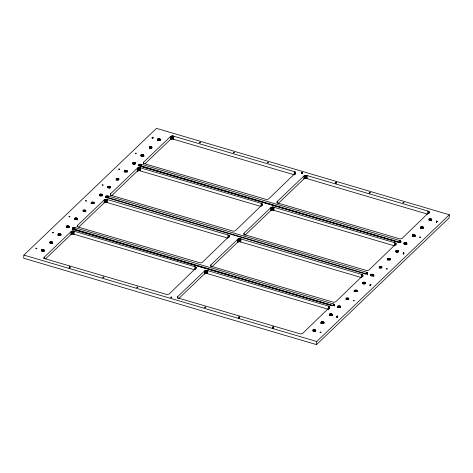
<?xml version="1.0" encoding="UTF-8"?>
<svg xmlns="http://www.w3.org/2000/svg" width="473" height="473" viewBox="0 0 473 473"><rect width="100%" height="100%" fill="white"/><g stroke="black" fill="none" stroke-linecap="round" stroke-linejoin="round"><path stroke-width="0.71" d="M23.898 255.089L23.65 258.217L316.502 344.634L449.102 217.911L449.35 214.783L156.498 128.366L23.898 255.089L316.75 341.506L449.35 214.783M41.393 251.074L41.476 250.028C44.19 248.325 45.603 251.902 41.837 251.269M41.583 250.891L41.665 249.85M41.878 250.749L41.961 249.709M42.215 251.181L42.334 249.614M42.635 251.151L42.759 249.584M43.203 249.614L43.078 251.181L43.865 251.411L43.989 249.845M43.498 251.269L43.622 249.703M44.149 251.595L44.267 250.028M43.936 258.731L44.231 257.206L71.163 231.463L73.138 230.925L194.941 266.689L196.289 267.736L169.121 294.058L167.152 294.596L45.349 258.826L44.131 258.087L44.036 257.483M44.131 258.453L44.231 257.206M49.872 242.968L49.955 241.928C52.899 240.686 53.532 243.956 50.126 243.353L50.25 241.786M50.499 243.258L50.623 241.697M50.924 243.228L51.049 241.662M51.492 241.697L51.368 243.258L51.788 243.353L51.912 241.786M52.154 243.494L52.272 241.928M52.473 243.152L52.556 242.111M52.704 243.577L52.734 242.318M57.966 235.235L58.049 234.188C63.045 232.125 60.201 237.842 58.049 234.188M58.12 235.572L58.238 234.005M58.41 235.43L58.534 233.863M58.788 235.341L58.912 233.774M59.214 235.312L59.338 233.745M59.651 235.341L59.775 233.774M60.071 235.43L60.195 233.863M60.438 235.572L60.562 234.005M60.763 235.235L60.846 234.188M60.94 235.442L61.017 234.395M66.185 227.519L66.338 226.271C68.555 224.504 70.802 227.992 67.077 227.418L67.196 225.858M66.445 227.129L66.527 226.088M66.699 227.507L66.823 225.946M67.503 227.389L67.621 225.822M68.065 225.852L67.941 227.418L68.727 227.649L68.851 226.088M68.36 227.507L68.484 225.946M69.052 227.312L69.135 226.271M69.224 227.519L69.306 226.478M45.568 258.82L70.92 234.59L71.163 231.463M70.92 234.59L71.263 234.36L71.506 231.226M71.263 234.36L71.725 234.182L71.973 231.055M69.088 268.262C70.406 264.171 70.447 269.912 69.188 267.009M69.247 268.221L69.348 266.967M72.28 229.405L72.688 227.874L75.101 227.702L333.5 303.95L334.517 304.606L334.5 305.919M72.369 229.145L72.452 228.104M69.43 268.209L69.531 266.955M72.606 228.92L72.688 227.874M69.626 268.221L69.72 266.967M71.725 234.182L72.28 234.076L72.529 230.948M69.803 268.256L69.903 267.009M73.049 227.702L72.925 229.263L74.976 229.263L333.832 305.688L333.95 304.121M72.28 234.076L72.895 234.052L73.138 230.925M73.392 229.157L73.516 227.59M74.545 219.395L74.622 218.349C77.341 216.64 78.755 220.217 74.988 219.59L75.112 218.023M194.941 266.689L194.693 269.817L73.516 234.105L73.764 230.978M73.918 229.115L74.036 227.548M74.734 219.212L74.817 218.165M74.107 234.236L74.356 231.108M74.462 229.157L74.58 227.59M75.361 219.502L75.485 217.935M74.976 229.263L75.101 227.702M75.786 219.466L75.911 217.905M76.354 217.935L76.23 219.502L77.016 219.732L77.14 218.165M76.65 219.59L76.774 218.023M77.294 219.915L77.418 218.349M77.087 227.052L77.383 225.52L104.314 199.783L106.289 199.239L228.092 235.01L229.44 236.057L202.273 262.373L200.298 262.917L78.5 227.146L77.282 226.407L77.188 225.798M77.282 226.774L77.383 225.52M83.023 211.289L83.1 210.249C89.019 209.042 83.402 214.003 83.1 210.249M83.396 210.107L83.278 211.668L84.939 211.668L85.057 210.107M83.65 211.579L83.774 210.012M84.076 211.549L84.2 209.982M84.519 211.579L84.637 210.012M85.306 211.809L85.424 210.249M85.625 211.472L85.708 210.426M85.802 211.679L85.885 210.639M91.047 203.762L91.2 202.509C96.196 200.446 93.352 206.163 91.2 202.509M91.307 203.372L91.39 202.326M91.561 203.751L91.685 202.184M91.939 203.656L92.064 202.095M92.365 203.626L92.489 202.066M92.803 203.656L92.927 202.095M93.222 203.751L93.347 202.184M93.63 203.366L93.713 202.326M93.914 203.55L93.997 202.509M94.086 203.762L94.168 202.716M99.336 195.84C100.365 190.477 105.373 198.205 99.413 194.799M99.407 195.633L99.49 194.586M99.596 195.45L99.679 194.409M99.85 195.828L99.974 194.267M100.347 194.172L100.223 195.739L101.878 195.97L102.002 194.403M100.648 195.71L100.773 194.143M101.092 195.739L101.216 194.172M101.512 195.828L101.636 194.261M102.203 195.633L102.28 194.586M102.375 195.84L102.458 194.799M78.719 227.141L104.072 202.911L104.314 199.783M104.072 202.911L104.409 202.675L104.657 199.547M104.409 202.675L104.876 202.503L105.124 199.37M105.432 197.72L105.834 196.194L108.252 196.017L366.652 272.265L367.669 272.927L367.651 274.234M105.52 197.466L105.603 196.419M105.757 197.241L105.834 196.194M104.876 202.503L105.432 202.397L105.68 199.269M106.2 196.017L106.076 197.584L108.128 197.584L366.977 274.009L367.101 272.442M105.432 202.397L106.041 202.373L106.289 199.239M106.543 197.472L106.667 195.911M107.69 187.71L107.773 186.669C112.775 184.606 109.925 190.323 107.773 186.669M228.092 235.01L227.844 238.138L106.667 202.426L106.91 199.299M107.064 197.436L107.188 195.869M107.885 187.527L107.968 186.486M108.264 186.344L108.14 187.911L110.168 188.053L110.286 186.486M107.613 197.472L107.732 195.911M107.259 202.556L107.507 199.429M108.512 187.816L108.636 186.256M108.128 197.584L108.252 196.017M108.938 187.787L109.062 186.22M109.381 187.816L109.499 186.256M109.801 187.911L109.925 186.344M110.487 187.71L110.57 186.669M110.239 195.373L110.534 193.841L137.466 168.098L139.44 167.56L261.244 203.331L262.586 204.371L235.424 230.694L233.449 231.232L111.652 195.467L110.712 195.018L110.339 194.119M110.434 195.095L110.534 193.841M116.127 180.13L116.252 178.563C122.17 177.357 116.553 182.324 116.252 178.563M116.547 178.422L116.423 179.988L118.084 179.988L118.209 178.422M116.801 179.9L116.926 178.333M117.227 179.87L117.351 178.303M117.665 179.9L117.789 178.333M118.451 180.13L118.575 178.563M118.776 179.793L118.859 178.747M124.198 172.077L124.352 170.83C129.348 168.766 126.504 174.484 124.352 170.83M124.458 171.687L124.541 170.647M124.712 172.066L124.837 170.505M125.091 171.977L125.209 170.416M125.516 171.947L125.635 170.381M125.954 171.977L126.078 170.416M126.374 172.066L126.498 170.505M126.782 171.687L126.865 170.647M127.066 171.87L127.148 170.83M127.237 172.077L127.32 171.037M132.747 163.77L132.83 162.724C138.743 161.518 133.126 166.484 132.83 162.724M133.126 162.582L133.002 164.149L135.03 164.291M133.374 164.06L133.498 162.493M133.8 164.025L133.924 162.464M134.243 164.06L134.367 162.493M134.663 164.149L134.787 162.582M135.071 163.77L135.154 162.724M135.349 163.948L135.432 162.907M111.87 195.455L137.217 171.232L137.466 168.098M137.217 171.232L137.56 170.995L137.809 167.868M137.56 170.995L138.027 170.818L138.276 167.69M138.583 166.041L138.985 164.515L141.403 164.338L399.803 240.586L400.82 241.242L400.802 242.554M138.672 165.781L138.749 164.74M138.902 165.556L138.985 164.515M138.027 170.818L138.583 170.718L138.831 167.584M139.352 164.338L139.228 165.905L141.279 165.905L400.128 242.324L400.253 240.763M138.583 170.718L139.192 170.688L139.44 167.56M139.695 165.792L139.813 164.226M140.842 156.031L140.924 154.99C145.921 152.927 143.077 158.638 140.924 154.99M261.244 203.331L260.995 206.459L139.819 170.747L140.061 167.613M140.215 165.757L140.339 164.19M141.037 155.848L141.114 154.807M141.409 154.665L141.291 156.226L143.313 156.368L143.437 154.807M140.759 165.792L140.883 164.226M140.41 170.877L140.658 167.744M141.663 156.137L141.788 154.57M141.279 165.905L141.403 164.338M142.089 156.108L142.213 154.541M142.533 156.137L142.651 154.57M142.952 156.226L143.071 154.665M143.597 156.551L143.721 154.984M143.869 156.457L143.898 155.197M143.39 163.688L143.68 162.162L170.617 136.419L172.592 135.881L294.389 171.646L295.613 172.385L295.643 173.946M143.532 164.036L143.68 162.162M149.279 148.451L149.403 146.884C152.353 145.643 152.986 148.912 149.574 148.309L149.699 146.742M149.953 148.215L150.077 146.654M150.379 148.185L150.503 146.624M151.36 146.742L151.236 148.309L150.816 148.215L150.94 146.654M152.152 138.494L152.253 137.241L153.187 137.602L152.07 137.773L152.253 137.241M151.602 148.451L151.727 146.884M152.336 138.483L152.436 137.229M152.525 138.494L152.625 137.241M151.928 148.108L152.01 147.068M152.708 138.53L152.809 137.282M152.868 138.595L152.968 137.341M157.349 140.398L157.503 139.145C162.499 137.087 159.655 142.799 157.503 139.145M157.61 140.008L157.692 138.967M157.864 140.386L157.988 138.826M158.236 140.298L158.36 138.731M158.662 140.268L158.786 138.701M159.105 140.298L159.23 138.731M159.525 140.386L159.649 138.82M159.933 140.008L160.016 138.961M160.217 140.191L160.294 139.145M160.388 140.398L160.471 139.358M145.022 163.776L170.369 139.547L170.617 136.419M170.369 139.547L170.712 139.316L170.96 136.183M170.712 139.316L171.179 139.139L171.421 136.011M171.179 139.139L171.734 139.038L171.983 135.905M171.734 139.038L172.343 139.009L172.592 135.881M294.389 171.646L294.147 174.779L172.964 139.062L173.213 135.934M173.561 139.192L173.804 136.064M177.588 298.475L177.736 296.595L204.673 270.858L206.648 270.32L328.445 306.084L329.663 306.823L329.693 308.384M195.266 269.391L195.461 266.89M195.733 269.019L195.881 267.139M196.064 268.682L196.159 267.428M178.546 298.717L204.425 273.985L204.673 270.858M204.425 273.985L204.768 273.755L205.016 270.621M204.768 273.755L205.229 273.577L205.477 270.45M205.229 273.577L205.79 273.471L206.033 270.343M205.79 273.471L206.399 273.447L206.648 270.32M328.971 306.285L328.723 309.413L207.02 273.5L207.269 270.373M207.612 273.631L207.86 270.503M210.739 266.796L210.887 264.915L237.824 239.178L239.793 238.634L361.597 274.405L362.815 275.144L362.844 276.699M228.418 237.712L228.613 235.205M228.879 237.34L229.027 235.459M229.21 237.003L229.31 235.749M211.697 267.038L237.576 242.306L237.824 239.178M237.576 242.306L237.919 242.07L238.161 238.942M237.919 242.07L238.38 241.898L238.629 238.764M238.38 241.898L238.936 241.792L239.184 238.664M238.936 241.792L239.551 241.768L239.793 238.634M361.597 274.405L361.348 277.533L240.172 241.821L240.42 238.694M240.763 241.951L241.011 238.824M243.891 235.116L244.038 233.236L270.97 207.493L272.945 206.955L394.748 242.72L395.966 243.465L395.996 245.02M238.664 318.299C239.977 314.208 240.024 319.949 238.759 317.046M238.824 318.258L238.924 317.005M239.007 318.246L239.107 316.993M239.196 318.258L239.297 317.005M239.379 318.294L239.48 317.046M239.539 318.359L239.634 317.105M261.569 206.033L261.764 203.526M262.03 205.654L262.178 203.78M262.361 205.317L262.462 204.07M244.848 235.359L270.727 210.627L270.97 207.493M270.727 210.627L271.07 210.39L271.313 207.263M271.07 210.39L271.532 210.213L271.78 207.085M271.532 210.213L272.087 210.113L272.336 206.979M272.087 210.113L272.702 210.083L272.945 206.955M394.748 242.72L394.5 245.854L273.323 210.142L273.571 207.008M273.914 210.272L274.163 207.139M277.042 203.431L277.19 201.557L304.121 175.814L306.096 175.276L427.899 211.041L429.117 211.78L429.147 213.341M272.578 328.303C273.891 324.218 273.938 329.959 272.673 327.05M272.738 328.268L272.838 327.014M272.921 328.25L273.022 327.003M273.11 328.268L273.211 327.014M273.293 328.303L273.394 327.05M294.714 174.348L294.916 171.847M295.134 174.602L295.329 172.095M295.513 173.638L295.613 172.385M301.526 173.502L301.62 172.249L302.554 172.61L301.437 172.781L301.62 172.249M301.709 173.485L301.804 172.237M301.898 173.496L301.999 172.249M302.081 173.538L302.176 172.284M302.235 173.597L302.336 172.349M278 203.674L303.879 178.942L304.121 175.814M303.879 178.942L304.216 178.711L304.464 175.578M304.216 178.711L304.683 178.534L304.931 175.406M304.683 178.534L305.239 178.427L305.487 175.3M305.239 178.427L305.848 178.404L306.096 175.276M427.899 211.041L427.651 214.174L306.474 178.457L306.717 175.329M307.066 178.587L307.314 175.459M312.901 330.952L312.984 329.906C318.897 328.7 313.28 333.666 312.984 329.906M313.28 329.764L313.156 331.331L314.817 331.331L314.941 329.764M313.534 331.242L313.652 329.675M313.954 331.206L314.078 329.646M314.397 331.242L314.521 329.675M315.184 331.472L315.308 329.906M315.509 331.135L315.586 330.089M315.68 331.342L315.763 330.296M316.502 344.634L316.75 341.506M320.925 323.42C321.953 318.057 326.967 325.785 321.007 322.379M320.996 323.213L321.078 322.172M321.149 323.55L321.273 321.989M321.445 323.408L321.569 321.847M321.817 323.319L321.942 321.752M322.243 323.29L322.367 321.723M322.687 323.319L322.811 321.752M323.106 323.408L323.23 321.847M323.473 323.55L323.591 321.989M323.792 323.213L323.875 322.172M323.97 323.42L324.052 322.379M335.274 183.548C336.593 179.456 336.634 185.197 335.375 182.294M335.44 183.506L335.534 182.253M335.623 183.494L335.724 182.241M335.812 183.506L335.913 182.253M335.996 183.548L336.09 182.294M328.203 309.212L328.445 306.084M329.238 308.414L329.385 306.534M329.569 308.077L329.663 306.823M329.214 315.503C330.243 310.14 335.251 317.862 329.297 314.456M329.285 315.296L329.368 314.249M329.474 315.113L329.557 314.066M329.728 315.491L329.852 313.924M330.107 315.402L330.231 313.836M330.657 313.806L330.532 315.367L331.756 315.633L331.88 314.066M330.97 315.402L331.094 313.836M331.39 315.491L331.514 313.924M332.081 315.29L332.164 314.249M332.259 315.503L332.336 314.456M333.376 305.511L333.5 303.95M334.175 305.913L334.299 304.346M334.435 305.647L334.517 304.606M336.776 317.448C338.094 313.357 338.136 319.098 336.877 316.195M337.574 307.373L337.657 306.333C342.653 304.269 339.809 309.981 337.657 306.333M336.942 317.407L337.036 316.159M337.763 307.19L337.846 306.149M337.125 317.395L337.225 316.141M337.314 317.407L337.415 316.159M338.142 306.007L338.018 307.568L340.046 307.71L340.17 306.149M337.497 317.448L337.592 316.195M338.396 307.48L338.514 305.913M338.822 307.45L338.94 305.883M339.259 307.48L339.383 305.913M339.679 307.568L339.803 306.007M340.371 307.373L340.454 306.327M346.011 299.793L346.135 298.226C352.048 297.02 346.431 301.981 346.135 298.226M346.431 298.085L346.307 299.651L347.968 299.651L348.093 298.085M346.679 299.557L346.804 297.996M347.105 299.527L347.229 297.966M347.549 299.557L347.673 297.996M348.335 299.793L348.459 298.226M348.654 299.45L348.737 298.41M354.076 291.74L354.23 290.487C359.226 288.424 356.382 294.141 354.23 290.487M354.342 291.35L354.419 290.31M354.596 291.729L354.715 290.162M354.969 291.64L355.093 290.073M355.394 291.61L355.519 290.044M355.838 291.64L355.956 290.073M356.258 291.729L356.376 290.162M356.66 291.35L356.743 290.304M356.944 291.534L357.026 290.487M357.121 291.74L357.204 290.694M361.922 277.107L362.117 274.6M362.389 276.735L362.537 274.854M362.72 276.398L362.815 275.144M369.354 193.516L369.454 192.263L370.389 192.623L369.271 192.795L369.454 192.263M369.537 193.498L369.638 192.251M362.625 283.428L362.708 282.387C368.627 281.181 363.01 286.141 362.708 282.387M369.726 193.516L369.827 192.263M363.004 282.245L362.88 283.812L364.908 283.948M363.258 283.717L363.382 282.156M363.684 283.688L363.808 282.121M364.121 283.717L364.245 282.156M364.541 283.806L364.665 282.245M364.949 283.428L365.032 282.387M365.233 283.611L365.316 282.57M365.404 283.818L365.487 282.777M366.528 273.832L366.652 272.265M367.326 274.234L367.45 272.667M367.586 273.968L367.669 272.927M369.927 285.769C371.246 281.677 371.287 287.418 370.028 284.515M370.726 275.694L370.808 274.647C371.825 273.672 374.592 274.275 373.747 276.114M370.093 285.727L370.188 284.474M370.915 275.511L370.998 274.464M370.276 285.716L370.371 284.462M371.293 274.322L371.169 275.889L373.197 276.031L373.321 274.464M370.465 285.727L370.566 284.474M370.649 285.769L370.743 284.515M371.542 275.8L371.666 274.234M371.967 275.765L372.091 274.204M372.411 275.8L372.535 274.234M372.83 275.889L372.955 274.322M373.481 276.214L373.599 274.647M373.694 275.901L373.776 274.854M379.163 268.108L379.287 266.547C385.199 265.341 379.583 270.302 379.287 266.547M379.583 266.405L379.458 267.966L381.12 267.966L381.244 266.405M379.831 267.878L379.955 266.311M380.257 267.848L380.381 266.281M380.7 267.878L380.818 266.311M381.486 268.108L381.605 266.547M381.806 267.771L381.888 266.731M387.227 260.061L387.381 258.808C392.377 256.744 389.533 262.462 387.381 258.808M387.488 259.671L387.57 258.625M387.742 260.049L387.866 258.483M388.12 259.961L388.244 258.394M388.546 259.925L388.67 258.364M388.983 259.961L389.108 258.394M389.403 260.049L389.527 258.483M389.811 259.671L389.894 258.625M390.095 259.848L390.178 258.808M390.272 260.061L390.349 259.015M395.073 245.422L395.268 242.921M395.54 245.049L395.688 243.175M395.866 244.712L395.966 243.465M395.777 251.748L395.86 250.708C401.778 249.502 396.155 254.462 395.86 250.708M396.155 250.566L396.031 252.127L398.059 252.269M396.409 252.038L396.528 250.471M396.835 252.008L396.953 250.442M397.273 252.038L397.397 250.471M397.692 252.127L397.817 250.566M398.1 251.748L398.183 250.708M398.384 251.932L398.467 250.885M399.679 242.152L399.803 240.586M400.477 242.554L400.601 240.988M400.737 242.288L400.82 241.242M403.877 244.009L403.954 242.968C408.956 240.905 406.106 246.622 403.954 242.968M403.238 254.048L403.339 252.795L404.273 253.156L403.156 253.327L403.339 252.795M404.066 243.832L404.149 242.785M403.428 254.031L403.522 252.783M404.445 242.643L404.32 244.21L406.348 244.352L406.473 242.785M403.617 254.048L403.711 252.795M404.693 244.115L404.817 242.554M405.119 244.086L405.243 242.525M405.562 244.115L405.686 242.554M405.982 244.21L406.106 242.643M406.626 244.529L406.75 242.968M406.898 244.435L406.928 243.175M412.314 236.429L412.432 234.868C413.573 234.2 415.986 234.75 415.188 236.518M412.728 234.72L412.61 236.287L414.271 236.287L414.389 234.72M412.982 236.198L413.106 234.632M413.408 236.169L413.532 234.602M413.845 236.198L413.97 234.632M414.632 236.429L414.756 234.862M414.957 236.092L415.04 235.046M415.134 236.299L415.217 235.252M420.379 228.376L420.532 227.129C425.529 225.065 422.685 230.783 420.532 227.129M420.639 227.986L420.722 226.945M420.893 228.37L421.017 226.804M421.272 228.276L421.396 226.715M421.697 228.246L421.821 226.679M422.135 228.276L422.259 226.715M422.555 228.364L422.679 226.804M422.963 227.986L423.045 226.945M423.246 228.169L423.329 227.129M423.418 228.376L423.501 227.336M428.225 213.743L428.42 211.242M428.686 213.37L428.834 211.49M429.017 213.033L429.117 211.78M428.928 220.069L429.011 219.023C434.924 217.817 429.307 222.783 429.011 219.023M429.224 219.927L429.307 218.881M429.182 220.448L429.555 220.359L429.679 218.792M429.555 220.359L429.981 220.323L430.105 218.763M431.335 219.023L431.21 220.589L430.424 220.359L430.548 218.792M430.844 220.448L430.968 218.881M431.494 220.773L431.613 219.206M436.39 222.363L436.49 221.116L437.424 221.476L436.307 221.648L436.49 221.116M436.573 222.351L436.674 221.098M436.768 222.363L436.863 221.116M143.485 162.44L143.863 163.333L144.797 163.788L266.601 199.553L268.575 199.015L295.737 172.692M329.793 307.131L302.631 333.453L300.657 333.991L178.853 298.221L177.635 297.482L177.736 296.595M362.945 275.452L335.783 301.768L333.808 302.312L212.005 266.541L210.787 265.802L210.887 264.915M396.096 243.766L368.928 270.089L366.959 270.627L245.156 234.862L243.938 234.123L244.038 233.236M429.248 212.087L402.08 238.41L400.105 238.948L278.307 203.183L277.083 202.444L277.19 201.557M41.476 250.028L41.63 250.666L42.7 251.08M66.338 226.271L66.492 226.904L67.562 227.318M74.622 218.349L74.781 218.981L75.851 219.395M334.582 304.872L333.897 305.528L331.845 305.534L73.445 229.287L72.363 228.358M367.734 273.193L367.048 273.849L364.996 273.849M370.808 274.647C370.702 275.93 373.351 276.143 373.83 275.073M400.885 241.514L399.732 242.282L398.142 242.17L139.748 165.922L138.666 165M415.27 235.471C414.874 236.671 411.551 236.175 412.432 234.868M49.955 241.928L49.919 242.744L50.989 243.157M149.403 146.884L149.367 147.7L150.881 148.144M73.54 229.659L332.253 305.7M133.634 164.368L134.137 164.368M140.073 166.242L398.556 242.336M100.483 196.047L100.986 196.047M106.922 197.927L107.454 197.927M67.332 227.726L67.834 227.726M396.664 252.346L397.166 252.346M363.512 284.025L364.015 284.025M330.367 315.704L330.869 315.704M429.981 220.323L430.424 220.359M172.343 139.009L172.964 139.062M305.848 178.404L306.474 178.457M139.192 170.688L139.819 170.747M272.702 210.083L273.323 210.142M106.041 202.373L106.667 202.426M239.551 241.768L240.172 241.821M72.895 234.052L73.516 234.105M206.399 273.447L207.02 273.5M365.404 274.021L106.596 197.602L105.514 196.679M35.853 248.301C36.764 249.726 37.763 247.456 35.853 248.301M52.426 232.462C53.337 233.881 54.342 231.616 52.426 232.462M69.005 216.622C69.915 218.041 70.915 215.777 69.005 216.622M85.578 200.783C86.488 202.202 87.493 199.937 85.578 200.783M102.156 184.943C103.061 186.362 104.066 184.098 102.156 184.943M118.729 169.103C119.639 170.522 120.639 168.258 118.729 169.103M135.302 153.264C136.212 154.683 137.217 152.418 135.302 153.264M102.889 277.154C103.8 278.573 104.805 276.309 102.889 277.154M136.803 287.164C137.714 288.583 138.719 286.319 136.803 287.164M199.505 142.403C200.416 143.827 201.421 141.557 199.505 142.403M170.718 297.168C171.628 298.593 172.633 296.323 170.718 297.168M233.42 152.412C234.33 153.831 235.335 151.567 233.42 152.412M204.638 307.178C205.548 308.597 206.547 306.333 204.638 307.178M267.334 162.422C268.244 163.841 269.249 161.571 267.334 162.422M320.091 332.176C321.001 333.595 322.007 331.331 320.091 332.176M353.242 300.497C354.153 301.916 355.152 299.651 353.242 300.497M402.996 202.45C403.907 203.869 404.906 201.604 402.996 202.45M386.394 268.812C387.304 270.237 388.303 267.966 386.394 268.812M419.545 237.133C420.45 238.552 421.455 236.287 419.545 237.133"/></g></svg>
